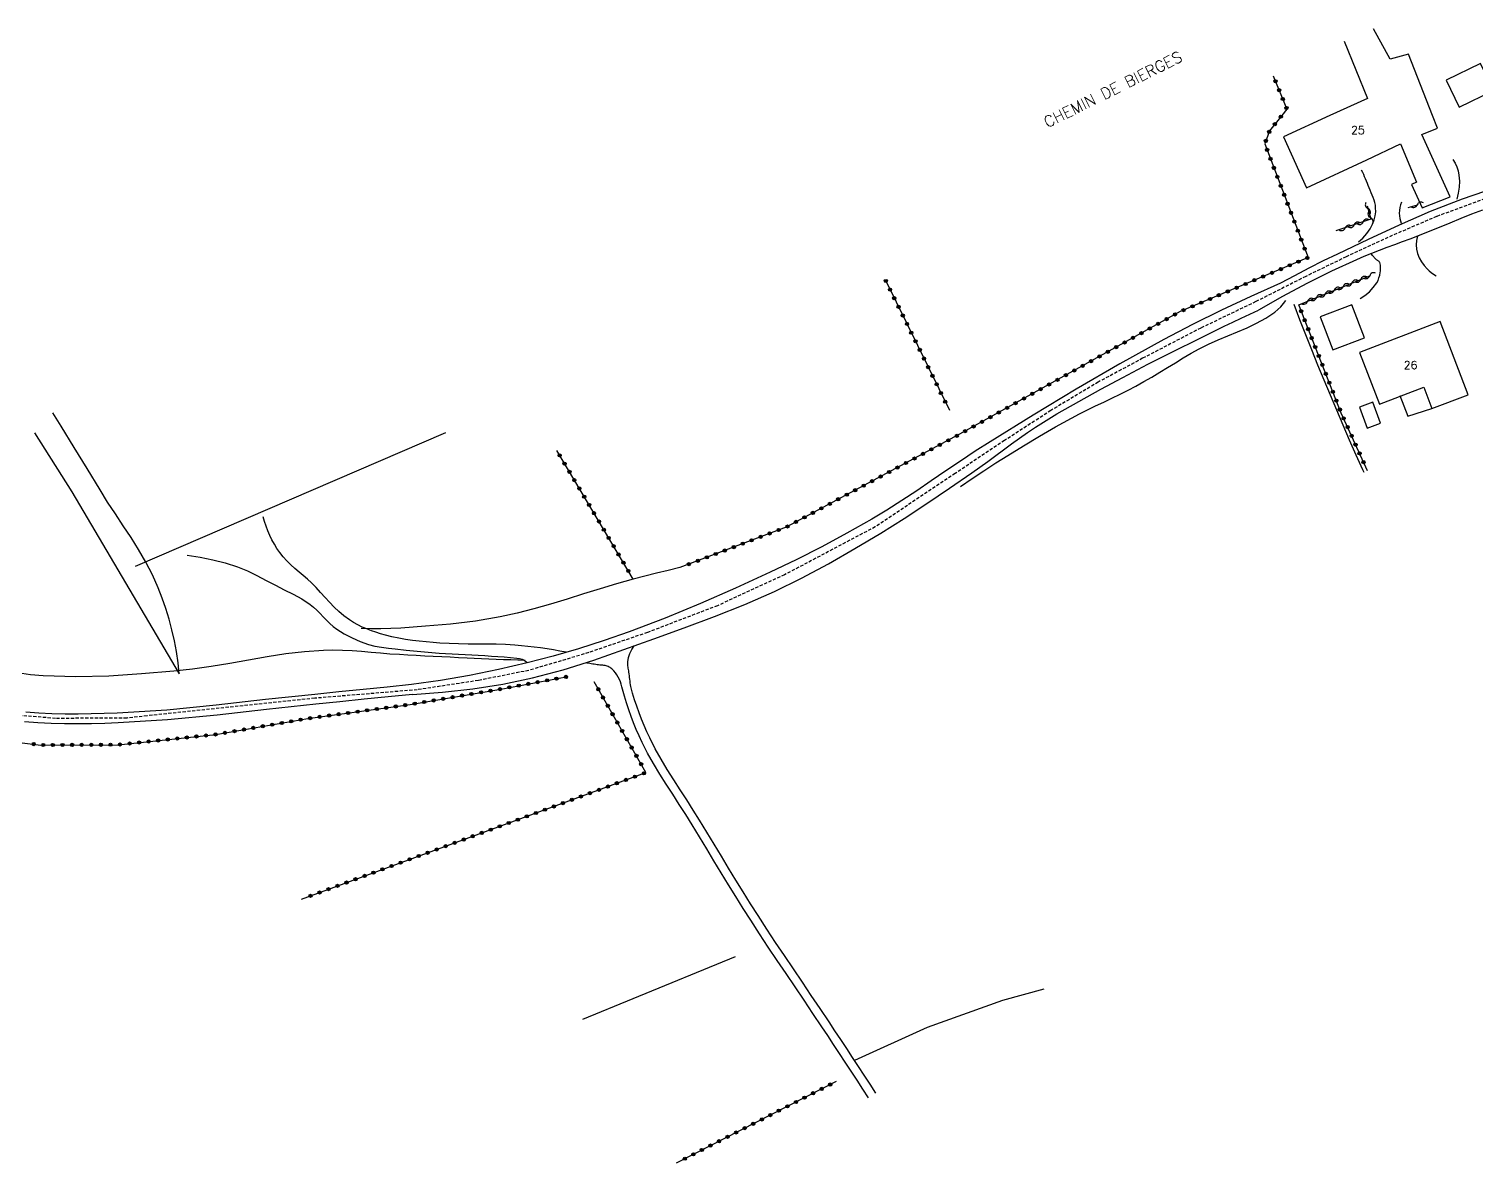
# Model space of a CAD drawing. Header units: millimetres. Extents: x 164999 to 166000, y 157004 to 158000.
# Drawn here: x 165617.2 to 165843.2, y 157007.4 to 157184.5 of the extents above; entities that cross this region are included whole.
import ezdxf
from ezdxf.enums import TextEntityAlignment as Align

# ---------------------------------------------------------------- set-up
doc = ezdxf.new("R2010")
doc.units = ezdxf.units.MM
doc.linetypes.add('DASHED', pattern=[0.75, 0.5, -0.25])
doc.layers.get('0').update_dxf_attribs({"linetype": 'CONTINUOUS'})
for name, color, linetype in [('W0001', 6, 'DASHED'), ('W0008', 7, 'CONTINUOUS'), ('W0017', 7, 'CONTINUOUS'), ('W0071', 7, 'CONTINUOUS'), ('W0101', 7, 'CONTINUOUS'), ('W0104', 1, 'CONTINUOUS'), ('W0211', 2, 'CONTINUOUS'), ('W0214', 2, 'CONTINUOUS'), ('W0300', 7, 'CONTINUOUS'), ('W0310', 3, 'CONTINUOUS'), ('W0322', 7, 'CONTINUOUS'), ('W0323', 7, 'CONTINUOUS'), ('W0330', 7, 'CONTINUOUS'), ('W0989', 7, 'CONTINUOUS'), ('W0991', 7, 'CONTINUOUS')]:
    doc.layers.add(name, color=color, linetype=linetype)
doc.styles.get("Standard").update_dxf_attribs({"font": 'romans.shx', "width": 0.85})

# ---------------------------------------------------------------- blocks, each defined once
blk = doc.blocks.new('t323o')
at = {"color": 0, "linetype": 'Continuous'}
for radius in [0.25, 0.15]:
    blk.add_circle((0, 0), radius, dxfattribs=at)
blk = doc.blocks.new('t322o')
at = {"color": 0, "linetype": 'Continuous'}
for radius in [0.25, 0.15]:
    blk.add_circle((0, 0), radius, dxfattribs=at)
blk = doc.blocks.new('t310o')
at = {"color": 0, "linetype": 'Continuous'}
for centre, start, end in [((-0.5, 0.38), 216.8699, 323.1304), ((0.5, -0.37), 36.8699, 143.1303)]:
    blk.add_arc(centre, 0.625, start, end, dxfattribs=at)

msp = doc.modelspace()

# ---------------------------------------------------------------- linework, layer by layer
at = {"layer": 'W0001'}
for points in [[(165844.61, 157158.02), (165837.08, 157155.25), (165830.16, 157152.28), (165822.93, 157148.94), (165816.63, 157145.89), (165808.84, 157141.95), (165800.23, 157137.82), (165791.15, 157133.1), (165784.21, 157129.39), (165776.8, 157124.94), (165769.59, 157120.26), (165761.88, 157115.12), (165749.37, 157106.78), (165735.18, 157099.28), (165724.71, 157094.46), (165713.78, 157090.29), (165704.61, 157087.14), (165695.25, 157084.36), (165687.37, 157082.79), (165677.82, 157081.34), (165661.8, 157080.01), (165635.61, 157077.26)], [(165635.61, 157077.26), (165632.45, 157076.93), (165621.32, 157076.86), (165614.56, 157077.42), (165608.76, 157078.29), (165601.12, 157080.1), (165585.18, 157083.44), (165568.6, 157083.72), (165560.16, 157083.35), (165547.32, 157083.01), (165536.54, 157083.82), (165527.36, 157085.3), (165517.35, 157087.89), (165506.14, 157090.67), (165488.91, 157094.56), (165476.68, 157096.42), (165466.19, 157096.68), (165451.2, 157095.4), (165437.77, 157092.8), (165409.88, 157086.97), (165386.35, 157082.05), (165367.59, 157077.97)]]:
    msp.add_lwpolyline(points, dxfattribs=at)
at = {"layer": 'W0008'}
for points in [[(165846.4, 157159.79), (165841.05, 157157.95), (165836.1, 157156.02), (165831.23, 157153.91), (165826.41, 157151.67), (165821.62, 157149.39), (165819.36, 157148.3), (165817.11, 157147.17), (165814.89, 157146), (165812.68, 157144.81)], [(165844.24, 157156.26), (165842.54, 157155.6), (165840.84, 157154.92), (165839.15, 157154.22), (165837.47, 157153.53), (165835.77, 157152.84), (165834.08, 157152.17), (165832.88, 157151.72), (165831.69, 157151.27), (165830.49, 157150.84), (165829.29, 157150.4), (165828.1, 157149.95), (165826.91, 157149.49), (165825.72, 157149.01), (165824.55, 157148.5), (165820.65, 157146.69), (165816.8, 157144.77), (165813, 157142.76), (165809.26, 157140.64)], [(165812.68, 157144.81), (165808.06, 157142.77), (165803.48, 157140.63), (165798.95, 157138.4), (165794.46, 157136.06), (165787.57, 157132.26), (165780.77, 157128.29), (165774.03, 157124.2), (165767.33, 157120.06), (165765, 157118.58), (165762.7, 157117.06), (165760.41, 157115.52), (165758.13, 157113.96), (165755.85, 157112.41), (165753.54, 157110.89), (165751.21, 157109.4), (165748.85, 157107.97), (165744.95, 157105.77), (165741.01, 157103.66), (165737.01, 157101.64), (165732.98, 157099.7), (165727.55, 157097.2), (165722.07, 157094.79), (165716.54, 157092.51), (165710.94, 157090.39), (165707.01, 157089.02), (165703.04, 157087.74), (165699.04, 157086.57), (165695.01, 157085.52), (165690.52, 157084.49), (165686.01, 157083.59), (165681.48, 157082.81), (165676.92, 157082.15)], [(165677.07, 157080.62), (165681.79, 157080.96), (165686.5, 157081.49), (165691.17, 157082.23), (165695.81, 157083.18), (165700.64, 157084.44), (165705.4, 157085.96), (165710.1, 157087.62), (165714.78, 157089.3), (165719.54, 157091.01), (165724.28, 157092.76), (165728.99, 157094.63), (165733.62, 157096.68), (165737.88, 157098.78), (165742.07, 157101.03), (165746.19, 157103.38), (165750.27, 157105.81), (165753.89, 157108.06), (165757.44, 157110.41), (165760.96, 157112.8), (165764.47, 157115.21), (165765.73, 157116.09), (165766.96, 157116.99), (165768.2, 157117.9), (165769.42, 157118.82), (165770.65, 157119.73), (165771.9, 157120.63), (165773.16, 157121.5), (165774.43, 157122.35), (165777.77, 157124.41), (165781.17, 157126.37), (165784.6, 157128.26), (165788.04, 157130.12), (165791.97, 157132.19), (165795.93, 157134.19), (165799.91, 157136.15), (165803.89, 157138.1), (165805.23, 157138.75), (165806.57, 157139.39), (165807.91, 157140.02), (165809.26, 157140.64)], [(165676.92, 157082.15), (165673.15, 157081.76), (165669.37, 157081.38), (165665.59, 157081), (165661.81, 157080.62), (165654.11, 157079.8), (165646.41, 157078.92), (165638.69, 157078.15), (165630.95, 157077.67), (165628.91, 157077.61), (165626.88, 157077.56), (165624.84, 157077.54), (165622.8, 157077.55), (165620.76, 157077.59), (165618.72, 157077.68), (165616.69, 157077.83)], [(165677.07, 157080.62), (165673.3, 157080.23), (165669.52, 157079.85), (165665.74, 157079.47), (165661.96, 157079.1), (165654.26, 157078.27), (165646.56, 157077.39), (165638.83, 157076.62), (165631.09, 157076.15), (165629, 157076.08), (165626.91, 157076.03), (165624.81, 157076.01), (165622.72, 157076.02), (165620.62, 157076.07), (165618.53, 157076.17), (165616.44, 157076.32)]]:
    msp.add_lwpolyline(points, dxfattribs=at)
at = {"layer": 'W0017'}
for points in [[(165839.62, 157164.17), (165839.96, 157163.6), (165840.24, 157162.99), (165840.44, 157162.36), (165840.57, 157161.71), (165840.64, 157160.76), (165840.61, 157159.81), (165840.46, 157158.87), (165840.22, 157157.95)], [(165824.9, 157151.27), (165825.58, 157151.88), (165826.17, 157152.58), (165826.69, 157153.33), (165827.11, 157154.15), (165827.33, 157154.74), (165827.48, 157155.35), (165827.56, 157155.97), (165827.55, 157156.6), (165827.51, 157157.01), (165827.42, 157157.42), (165827.3, 157157.82), (165827.16, 157158.21), (165827.01, 157158.59), (165826.85, 157158.96), (165826.69, 157159.34), (165826.54, 157159.72), (165826.41, 157160.07), (165826.27, 157160.42), (165826.13, 157160.76), (165825.99, 157161.11), (165825.84, 157161.45), (165825.69, 157161.79), (165825.53, 157162.13), (165825.37, 157162.47)], [(165831.62, 157157.46), (165831.46, 157157.05), (165831.35, 157156.63), (165831.28, 157156.19), (165831.25, 157155.75), (165831.26, 157155.35), (165831.32, 157154.96), (165831.42, 157154.57), (165831.55, 157154.19)], [(165834.08, 157152.17), (165833.94, 157151.5), (165833.9, 157150.82), (165833.95, 157150.14), (165834.09, 157149.48), (165834.35, 157148.81), (165834.7, 157148.19), (165835.12, 157147.62), (165835.58, 157147.09), (165835.9, 157146.77), (165836.25, 157146.48), (165836.62, 157146.22), (165837.01, 157146)], [(165825.13, 157142.43), (165825.89, 157142.92), (165826.58, 157143.49), (165827.19, 157144.14), (165827.72, 157144.87), (165827.93, 157145.26), (165828.08, 157145.67), (165828.19, 157146.09), (165828.26, 157146.52), (165828.29, 157146.71), (165828.31, 157146.9), (165828.33, 157147.09), (165828.34, 157147.28), (165828.34, 157147.48), (165828.32, 157147.67), (165828.27, 157147.87), (165828.2, 157148.05), (165828.15, 157148.14), (165828.09, 157148.21), (165828.02, 157148.27), (165827.94, 157148.33), (165827.86, 157148.38), (165827.79, 157148.43), (165827.71, 157148.48), (165827.64, 157148.54), (165827.54, 157148.64), (165827.44, 157148.75), (165827.34, 157148.85), (165827.25, 157148.96), (165827.15, 157149.07), (165827.06, 157149.18), (165826.97, 157149.29), (165826.88, 157149.4)]]:
    msp.add_lwpolyline(points, dxfattribs=at)
at = {"layer": 'W0071'}
for points in [[(165701.09, 157087.21), (165700.09, 157087.39), (165699.1, 157087.57), (165698.1, 157087.72), (165697.1, 157087.87), (165696.1, 157088), (165695.1, 157088.12), (165694.09, 157088.22), (165693.09, 157088.31), (165691.62, 157088.41), (165690.16, 157088.45), (165688.69, 157088.47), (165687.22, 157088.47), (165685.76, 157088.47), (165684.29, 157088.49), (165682.83, 157088.54), (165681.36, 157088.64), (165680.29, 157088.73), (165679.22, 157088.82), (165678.15, 157088.93), (165677.08, 157089.05), (165676.01, 157089.2), (165674.94, 157089.38), (165673.88, 157089.6), (165672.84, 157089.87), (165672.1, 157090.08), (165671.38, 157090.31), (165670.66, 157090.56), (165669.95, 157090.83), (165669.24, 157091.14), (165668.55, 157091.47), (165667.88, 157091.84), (165667.23, 157092.25), (165666.38, 157092.86), (165665.59, 157093.54), (165664.84, 157094.26), (165664.12, 157095.01), (165663.42, 157095.77), (165662.73, 157096.53), (165662.02, 157097.29), (165661.3, 157098.02), (165660.67, 157098.6), (165660.02, 157099.16), (165659.37, 157099.71), (165658.72, 157100.27), (165658.08, 157100.84), (165657.46, 157101.45), (165656.87, 157102.09), (165656.34, 157102.77), (165655.91, 157103.41), (165655.5, 157104.07), (165655.13, 157104.75), (165654.79, 157105.45), (165654.48, 157106.16), (165654.21, 157106.88), (165653.97, 157107.62), (165653.76, 157108.36)], [(165641.9, 157102.35), (165643.9, 157102.06), (165645.88, 157101.65), (165647.83, 157101.14), (165649.74, 157100.52), (165651.28, 157099.9), (165652.77, 157099.18), (165654.23, 157098.41), (165655.68, 157097.65), (165657.05, 157096.96), (165658.43, 157096.27), (165659.78, 157095.53), (165661.07, 157094.68), (165661.63, 157094.24), (165662.16, 157093.76), (165662.66, 157093.25), (165663.15, 157092.73), (165663.64, 157092.21), (165664.15, 157091.71), (165664.69, 157091.23), (165665.26, 157090.8), (165666.42, 157090.07), (165667.64, 157089.43), (165668.89, 157088.88), (165670.19, 157088.42), (165671.22, 157088.16), (165672.26, 157087.98), (165673.32, 157087.86), (165674.36, 157087.73), (165676.08, 157087.53), (165677.79, 157087.36), (165679.51, 157087.21), (165681.23, 157087.08), (165682.25, 157087), (165683.27, 157086.94), (165684.29, 157086.89), (165685.31, 157086.83), (165686.33, 157086.78), (165687.36, 157086.73), (165688.38, 157086.67), (165689.4, 157086.6), (165690.4, 157086.54), (165691.4, 157086.48), (165692.41, 157086.39), (165693.4, 157086.27), (165693.61, 157086.24), (165693.81, 157086.21), (165694.01, 157086.16), (165694.2, 157086.1), (165694.4, 157086.02), (165694.59, 157085.92), (165694.76, 157085.8), (165694.92, 157085.66), (165694.95, 157085.63), (165694.97, 157085.6), (165695, 157085.56), (165695.01, 157085.52)], [(165711.19, 157081.84), (165711.15, 157082.12), (165711.11, 157082.4), (165711.08, 157082.69), (165711.04, 157082.97), (165711.01, 157083.25), (165710.97, 157083.53), (165710.94, 157083.81), (165710.9, 157084.09), (165710.87, 157084.29), (165710.84, 157084.49), (165710.8, 157084.69), (165710.76, 157084.89), (165710.72, 157085.1), (165710.7, 157085.3), (165710.7, 157085.51), (165710.71, 157085.72), (165710.85, 157086.38), (165711.06, 157087.02), (165711.35, 157087.63), (165711.72, 157088.2)], [(165709.89, 157081.41), (165709.81, 157081.8), (165709.7, 157082.19), (165709.57, 157082.57), (165709.41, 157082.94), (165709.23, 157083.3), (165709.03, 157083.65), (165708.8, 157083.99), (165708.55, 157084.3), (165708.44, 157084.42), (165708.33, 157084.53), (165708.2, 157084.63), (165708.07, 157084.73), (165707.94, 157084.81), (165707.8, 157084.89), (165707.65, 157084.96), (165707.51, 157085.02), (165707.34, 157085.08), (165707.17, 157085.12), (165707, 157085.14), (165706.83, 157085.16), (165706.67, 157085.17), (165706.5, 157085.18), (165706.33, 157085.19), (165706.16, 157085.21), (165705.93, 157085.25), (165705.7, 157085.29), (165705.48, 157085.32), (165705.25, 157085.36), (165705.02, 157085.4), (165704.79, 157085.43), (165704.56, 157085.47), (165704.34, 157085.51)], [(165748.35, 157017.59), (165747.44, 157018.98), (165746.53, 157020.38), (165745.62, 157021.77), (165744.7, 157023.16), (165743.79, 157024.55), (165742.87, 157025.95), (165741.95, 157027.33), (165741.03, 157028.72), (165739.65, 157030.8), (165738.25, 157032.87), (165736.85, 157034.94), (165735.45, 157037.01), (165734.05, 157039.08), (165732.66, 157041.15), (165731.28, 157043.24), (165729.92, 157045.34), (165728.75, 157047.18), (165727.59, 157049.04), (165726.45, 157050.9), (165725.31, 157052.77), (165724.18, 157054.64), (165723.05, 157056.51), (165721.92, 157058.38), (165720.78, 157060.25), (165719.79, 157061.85), (165718.77, 157063.43), (165717.74, 157065.01), (165716.72, 157066.58), (165715.72, 157068.18), (165714.75, 157069.8), (165713.82, 157071.44), (165712.97, 157073.12), (165712.5, 157074.12), (165712.05, 157075.14), (165711.63, 157076.16), (165711.23, 157077.19), (165710.86, 157078.23), (165710.51, 157079.28), (165710.19, 157080.34), (165709.89, 157081.41)], [(165749.49, 157018.34), (165748.58, 157019.74), (165747.67, 157021.13), (165746.76, 157022.52), (165745.84, 157023.92), (165744.93, 157025.31), (165744.01, 157026.7), (165743.09, 157028.09), (165742.17, 157029.48), (165740.79, 157031.55), (165739.39, 157033.62), (165737.99, 157035.68), (165736.59, 157037.75), (165735.19, 157039.82), (165733.81, 157041.89), (165732.43, 157043.97), (165731.08, 157046.07), (165729.91, 157047.91), (165728.75, 157049.76), (165727.6, 157051.62), (165726.47, 157053.49), (165725.34, 157055.36), (165724.21, 157057.23), (165723.08, 157059.1), (165721.94, 157060.96), (165720.95, 157062.56), (165719.93, 157064.14), (165718.91, 157065.71), (165717.89, 157067.29), (165716.88, 157068.88), (165715.91, 157070.5), (165714.99, 157072.14), (165714.14, 157073.83), (165713.69, 157074.79), (165713.26, 157075.77), (165712.85, 157076.76), (165712.47, 157077.76), (165712.11, 157078.77), (165711.78, 157079.79), (165711.47, 157080.81), (165711.19, 157081.84)]]:
    msp.add_lwpolyline(points, dxfattribs=at)
at = {"layer": 'W0101'}
for points in [[(165836.46, 157171), (165832.69, 157180.62), (165829.8, 157179.84), (165827.23, 157184.53)], [(165822.66, 157182.63), (165826.27, 157173.67), (165820.39, 157171)], [(165820.39, 157171), (165813.14, 157167.71), (165816.77, 157159.72), (165826.18, 157164.09), (165831.42, 157166.62), (165833.92, 157160.59), (165833.15, 157160.24), (165834.85, 157156.59)], [(165834.85, 157156.59), (165839.21, 157158.31), (165834.75, 157168.06), (165837.24, 157169.02), (165836.46, 157171)]]:
    msp.add_lwpolyline(points, dxfattribs=at)
msp.add_lwpolyline([(165825.04, 157134.03), (165828.15, 157125.92), (165835.06, 157128.57), (165836.34, 157125.24), (165842.02, 157127.42), (165837.64, 157138.86)], close=True, dxfattribs=at)
at = {"layer": 'W0104'}
for points in [[(165843.92, 157179.14), (165838.55, 157176.55), (165840.59, 157172.33), (165845.96, 157174.92)], [(165825.79, 157136.3), (165823.82, 157141.46), (165818.89, 157139.57), (165820.86, 157134.42), (165825.79, 157136.3)], [(165825.01, 157125.48), (165826.23, 157122.19), (165828.32, 157122.97), (165827.1, 157126.25), (165825.01, 157125.48)]]:
    msp.add_lwpolyline(points, close=True, dxfattribs=at)
msp.add_lwpolyline([(165831.33, 157127.31), (165832.56, 157124.07), (165836.34, 157125.24)], dxfattribs=at)
at = {"layer": 'W0211'}
for points in [[(165762.68, 157113.07), (165764.51, 157114.32), (165766.36, 157115.55), (165768.22, 157116.76), (165770.1, 157117.94), (165772.55, 157119.45), (165775.03, 157120.93), (165777.53, 157122.38), (165780.05, 157123.77), (165781.29, 157124.43), (165782.55, 157125.06), (165783.81, 157125.67), (165785.08, 157126.27), (165786.35, 157126.87), (165787.62, 157127.48), (165788.87, 157128.11), (165790.11, 157128.76), (165791.36, 157129.46), (165792.6, 157130.18), (165793.83, 157130.92), (165795.05, 157131.67), (165796.27, 157132.42), (165797.49, 157133.16), (165798.73, 157133.88), (165799.98, 157134.57), (165801.45, 157135.3), (165802.94, 157135.97), (165804.45, 157136.6), (165805.96, 157137.22), (165807.48, 157137.87), (165808.96, 157138.58), (165810.41, 157139.39), (165811.79, 157140.31), (165812.28, 157140.71), (165812.73, 157141.15), (165813.15, 157141.64), (165813.52, 157142.15)], [(165618.05, 157121.47), (165623.88, 157112.26), (165640.63, 157083.82)], [(165718.86, 157100.42), (165717.03, 157099.99), (165715.21, 157099.54), (165713.39, 157099.08), (165711.58, 157098.6), (165708.98, 157097.88), (165706.39, 157097.1), (165703.82, 157096.3), (165701.24, 157095.49), (165698.66, 157094.71), (165696.06, 157093.97), (165693.44, 157093.3), (165690.79, 157092.73), (165686.93, 157092.07), (165683.04, 157091.6), (165679.14, 157091.25), (165675.24, 157090.98), (165673.7, 157090.9), (165672.15, 157090.86), (165670.61, 157090.86), (165669.06, 157090.9)], [(165694.69, 157085.91), (165693.55, 157085.95), (165692.42, 157086), (165691.28, 157086.04), (165690.15, 157086.08), (165689.01, 157086.13), (165687.88, 157086.18), (165686.74, 157086.23), (165685.61, 157086.28), (165684.29, 157086.34), (165682.97, 157086.41), (165681.65, 157086.47), (165680.33, 157086.54), (165679, 157086.61), (165677.68, 157086.68), (165676.36, 157086.76), (165675.04, 157086.83), (165673.56, 157086.92), (165672.08, 157087.04), (165670.6, 157087.16), (165669.12, 157087.29), (165667.64, 157087.4), (165666.15, 157087.47), (165664.66, 157087.5), (165663.17, 157087.47), (165660.22, 157087.27), (165657.28, 157086.93), (165654.36, 157086.48), (165651.45, 157085.98), (165648.55, 157085.46), (165645.65, 157084.97), (165642.73, 157084.55), (165639.79, 157084.23), (165634.72, 157083.81), (165629.62, 157083.48), (165624.51, 157083.34), (165619.4, 157083.51), (165617.38, 157083.69), (165615.38, 157083.97)]]:
    msp.add_lwpolyline(points, dxfattribs=at)
at = {"layer": 'W0214'}
msp.add_lwpolyline([(165640.64, 157083.85), (165640.45, 157085.57), (165640.2, 157087.29), (165639.88, 157088.99), (165639.5, 157090.68), (165639.06, 157092.36), (165638.56, 157094.02), (165637.99, 157095.65), (165637.37, 157097.27), (165636.46, 157099.31), (165635.42, 157101.29), (165634.3, 157103.22), (165633.11, 157105.11), (165631.89, 157106.96), (165630.66, 157108.81), (165629.44, 157110.66), (165628.27, 157112.55), (165626.25, 157115.87), (165624.21, 157119.19), (165622.17, 157122.5), (165620.89, 157124.57)], dxfattribs=at)
at = {"layer": 'W0300'}
msp.add_lwpolyline([(165703.68, 157029.88), (165711.54, 157033.14), (165727.55, 157039.71)], dxfattribs=at)
at = {"layer": 'W0310'}
for points in [[(165826.22, 157156.92), (165826.82, 157154.83), (165821.35, 157152.99)], [(165832.62, 157156.63), (165834.07, 157157.08)], [(165815.53, 157141.43), (165826.74, 157146.05)]]:
    msp.add_lwpolyline(points, dxfattribs=at)
at = {"layer": 'W0322'}
for points in [[(165816.99, 157148.82), (165797.04, 157140.41), (165762.54, 157121.23), (165735.47, 157106.73), (165718.86, 157100.42)], [(165461.09, 157094.17), (165473.54, 157094.26), (165486.02, 157092.34), (165498.15, 157089.94), (165516.19, 157085.32), (165526.5, 157082.76), (165538.26, 157081.03), (165547.92, 157080.71), (165562.93, 157080.6), (165577.3, 157080.54), (165588.98, 157078.67), (165599.33, 157076.55), (165608.52, 157074), (165619.03, 157072.71), (165631.12, 157072.76), (165646.37, 157074.36), (165660.73, 157076.85), (165676.72, 157079.05), (165690.88, 157081.45), (165699.73, 157083.11), (165701.34, 157083.4)]]:
    msp.add_lwpolyline(points, dxfattribs=at)
at = {"layer": 'W0323'}
for points in [[(165811.56, 157177.21), (165813.69, 157172.02), (165812.88, 157171)], [(165812.88, 157171), (165810.99, 157168.63), (165810.23, 157166.6), (165816.99, 157148.82)], [(165750.98, 157145.28), (165760.96, 157124.99)], [(165826.28, 157115.53), (165822.18, 157124.56), (165815.53, 157141.43)], [(165711.58, 157098.6), (165699.63, 157118.69)], [(165713.55, 157068.4), (165705.45, 157082.57)], [(165659.74, 157048.64), (165665.41, 157050.73), (165713.55, 157068.4)], [(165743.25, 157020.15), (165718.29, 157007.43)]]:
    msp.add_lwpolyline(points, dxfattribs=at)
at = {"layer": 'W0330'}
for points in [[(165825.74, 157115.26), (165825.56, 157115.67), (165824.52, 157117.99), (165823.49, 157120.32), (165822.48, 157122.65), (165821.48, 157124.99), (165820.49, 157127.33), (165819.51, 157129.68), (165818.55, 157132.04), (165817.6, 157134.4), (165816.66, 157136.76), (165815.73, 157139.13), (165814.82, 157141.51)], [(165633.82, 157100.66), (165682.27, 157121.53)], [(165746.17, 157023.51), (165757.56, 157028.65), (165769.33, 157032.86), (165775.78, 157034.61)]]:
    msp.add_lwpolyline(points, dxfattribs=at)

# ---------------------------------------------------------------- block references
at = {"layer": 'W0310'}
for p, rotation in [((165826.34, 157156.49), 285.8696937066927), ((165826.75, 157155.05), 285.8696937066927), ((165834.06, 157157.07), 17.02494942646488), ((165822.78, 157153.47), 198.5480820712264), ((165824.2, 157153.95), 198.5480820712264), ((165825.62, 157154.42), 198.5480820712264), ((165822.47, 157144.29), 22.4104679575192), ((165823.85, 157144.86), 22.4104679575192), ((165825.24, 157145.43), 22.4104679575192), ((165826.63, 157146), 22.4104679575192), ((165816.92, 157142), 22.4104679575192), ((165818.31, 157142.57), 22.4104679575192), ((165819.69, 157143.14), 22.4104679575192), ((165821.08, 157143.72), 22.4104679575192)]:
    msp.add_blockref('t310o', p, dxfattribs=dict(at, rotation=rotation))
at = {"layer": 'W0322'}
for p, rotation in [((165816.89, 157148.78), 202.8539333246804), ((165812.75, 157147.03), 202.8539333246804), ((165814.13, 157147.62), 202.8539333246804), ((165815.51, 157148.2), 202.8539333246804), ((165807.22, 157144.7), 202.8539333246804), ((165808.6, 157145.29), 202.8539333246804), ((165809.98, 157145.87), 202.8539333246804), ((165811.37, 157146.45), 202.8539333246804), ((165801.69, 157142.37), 202.8539333246804), ((165803.07, 157142.95), 202.8539333246804), ((165804.45, 157143.54), 202.8539333246804), ((165805.84, 157144.12), 202.8539333246804), ((165796.21, 157139.95), 209.0788487617122), ((165797.54, 157140.62), 202.8539333246804), ((165798.93, 157141.21), 202.8539333246804), ((165800.31, 157141.79), 202.8539333246804), ((165792.27, 157137.76), 209.0788487617122), ((165793.58, 157138.49), 209.0788487617122), ((165794.9, 157139.22), 209.0788487617122), ((165788.34, 157135.57), 209.0788487617122), ((165789.65, 157136.3), 209.0788487617122), ((165790.96, 157137.03), 209.0788487617122), ((165784.41, 157133.39), 209.0788487617122), ((165785.72, 157134.12), 209.0788487617122), ((165787.03, 157134.85), 209.0788487617122), ((165780.48, 157131.2), 209.0788487617122), ((165781.79, 157131.93), 209.0788487617122), ((165783.1, 157132.66), 209.0788487617122), ((165776.54, 157129.01), 209.0788487617122), ((165777.85, 157129.74), 209.0788487617122), ((165779.16, 157130.47), 209.0788487617122), ((165772.61, 157126.83), 209.0788487617122), ((165773.92, 157127.56), 209.0788487617122), ((165775.23, 157128.28), 209.0788487617122), ((165767.37, 157123.91), 209.0788487617122), ((165768.68, 157124.64), 209.0788487617122), ((165769.99, 157125.37), 209.0788487617122), ((165771.3, 157126.1), 209.0788487617122), ((165763.43, 157121.72), 209.0788487617122), ((165764.74, 157122.45), 209.0788487617122), ((165766.05, 157123.18), 209.0788487617122), ((165759.47, 157119.58), 208.1644885875297), ((165760.8, 157120.29), 208.1644885875297), ((165762.12, 157121), 208.1644885875297), ((165755.51, 157117.46), 208.1644885875297), ((165756.83, 157118.17), 208.1644885875297), ((165758.15, 157118.88), 208.1644885875297), ((165751.54, 157115.34), 208.1644885875297), ((165752.86, 157116.04), 208.1644885875297), ((165754.18, 157116.75), 208.1644885875297), ((165747.57, 157113.21), 208.1644885875297), ((165748.89, 157113.92), 208.1644885875297), ((165750.22, 157114.63), 208.1644885875297), ((165742.28, 157110.38), 208.1644885875297), ((165743.6, 157111.09), 208.1644885875297), ((165744.93, 157111.8), 208.1644885875297), ((165746.25, 157112.5), 208.1644885875297), ((165738.32, 157108.26), 208.1644885875297), ((165739.64, 157108.96), 208.1644885875297), ((165740.96, 157109.67), 208.1644885875297), ((165734.28, 157106.28), 200.8125760060229), ((165735.67, 157106.84), 208.1644885875297), ((165736.99, 157107.55), 208.1644885875297), ((165727.27, 157103.62), 200.8125760060229), ((165728.67, 157104.15), 200.8125760060229), ((165730.07, 157104.68), 200.8125760060229), ((165731.48, 157105.22), 200.8125760060229), ((165732.88, 157105.75), 200.8125760060229), ((165721.66, 157101.48), 200.8125760060229), ((165723.06, 157102.02), 200.8125760060229), ((165724.47, 157102.55), 200.8125760060229), ((165725.87, 157103.08), 200.8125760060229), ((165720.26, 157100.95), 200.8125760060229), ((165701.07, 157083.35), 10.29546857934697), ((165689.27, 157081.18), 9.646590329034058), ((165690.75, 157081.43), 9.646590329034058), ((165692.22, 157081.71), 10.58878239213382), ((165693.7, 157081.98), 10.58878239213382), ((165695.17, 157082.26), 10.58878239213382), ((165696.64, 157082.53), 10.58878239213382), ((165698.12, 157082.81), 10.58878239213382), ((165699.59, 157083.08), 10.58878239213382), ((165674.47, 157078.74), 7.81184593980511), ((165675.95, 157078.94), 7.81184593980511), ((165677.44, 157079.17), 9.646590329034058), ((165678.92, 157079.42), 9.646590329034058), ((165680.39, 157079.67), 9.646590329034058), ((165681.87, 157079.92), 9.646590329034058), ((165683.35, 157080.17), 9.646590329034058), ((165684.83, 157080.43), 9.646590329034058), ((165686.31, 157080.68), 9.646590329034058), ((165687.79, 157080.93), 9.646590329034058), ((165659.61, 157076.66), 9.832788977125944), ((165661.09, 157076.9), 7.81184593980511), ((165662.58, 157077.11), 7.81184593980511), ((165664.07, 157077.31), 7.81184593980511), ((165665.55, 157077.52), 7.81184593980511), ((165667.04, 157077.72), 7.81184593980511), ((165668.52, 157077.92), 7.81184593980511), ((165670.01, 157078.13), 7.81184593980511), ((165671.5, 157078.33), 7.81184593980511), ((165672.98, 157078.53), 7.81184593980511), ((165644.82, 157074.2), 6.002749124007027), ((165646.31, 157074.36), 6.002749124007027), ((165647.79, 157074.61), 9.832788977125944), ((165649.27, 157074.87), 9.832788977125944), ((165650.75, 157075.12), 9.832788977125944), ((165652.22, 157075.38), 9.832788977125944), ((165653.7, 157075.64), 9.832788977125944), ((165655.18, 157075.89), 9.832788977125944), ((165656.66, 157076.15), 9.832788977125944), ((165658.14, 157076.4), 9.832788977125944), ((165617.9, 157072.85), 352.9850683106889), ((165619.4, 157072.71), 0.2370715513241469), ((165620.9, 157072.72), 0.2370715513241469), ((165622.4, 157072.72), 0.2370715513241469), ((165623.9, 157072.73), 0.2370715513241469), ((165625.4, 157072.74), 0.2370715513241469), ((165626.9, 157072.74), 0.2370715513241469), ((165628.4, 157072.75), 0.2370715513241469), ((165629.9, 157072.76), 0.2370715513241469), ((165631.39, 157072.79), 6.002749124007027), ((165632.89, 157072.95), 6.002749124007027), ((165634.38, 157073.1), 6.002749124007027), ((165635.87, 157073.26), 6.002749124007027), ((165637.36, 157073.42), 6.002749124007027), ((165638.85, 157073.57), 6.002749124007027), ((165640.34, 157073.73), 6.002749124007027), ((165641.84, 157073.89), 6.002749124007027), ((165643.33, 157074.05), 6.002749124007027)]:
    msp.add_blockref('t322o', p, dxfattribs=dict(at, rotation=rotation))
at = {"layer": 'W0323'}
for p, rotation in [((165811.91, 157176.36), 292.3909272499046), ((165812.48, 157174.97), 292.3909272499046), ((165813.05, 157173.59), 292.3909272499046), ((165813.62, 157172.2), 292.3909272499046), ((165811.81, 157169.66), 231.4927711924291), ((165812.75, 157170.83), 231.4927711924291), ((165810.4, 157167.05), 249.4843148458455), ((165810.93, 157168.46), 249.4843148458455), ((165810.6, 157165.65), 290.8158570678707), ((165811.13, 157164.25), 290.8158570678707), ((165811.66, 157162.84), 290.8158570678707), ((165812.2, 157161.44), 290.8158570678707), ((165812.73, 157160.04), 290.8158570678707), ((165813.26, 157158.64), 290.8158570678707), ((165813.8, 157157.24), 290.8158570678707), ((165814.33, 157155.83), 290.8158570678707), ((165814.86, 157154.43), 290.8158570678707), ((165815.4, 157153.03), 290.8158570678707), ((165815.93, 157151.63), 290.8158570678707), ((165816.46, 157150.23), 290.8158570678707), ((165751.03, 157145.18), 296.2004007615276), ((165751.69, 157143.83), 296.2004007615276), ((165752.35, 157142.48), 296.2004007615276), ((165753.02, 157141.14), 296.2004007615276), ((165753.68, 157139.79), 296.2004007615276), ((165815.92, 157140.45), 111.5186261127038), ((165754.34, 157138.45), 296.2004007615276), ((165816.47, 157139.05), 111.5186261127038), ((165817.02, 157137.66), 111.5186261127038), ((165755, 157137.1), 296.2004007615276), ((165755.67, 157135.76), 296.2004007615276), ((165817.57, 157136.26), 111.5186261127038), ((165756.33, 157134.41), 296.2004007615276), ((165756.99, 157133.06), 296.2004007615276), ((165818.12, 157134.87), 111.5186261127038), ((165818.67, 157133.47), 111.5186261127038), ((165757.65, 157131.72), 296.2004007615276), ((165819.22, 157132.08), 111.5186261127038), ((165819.77, 157130.68), 111.5186261127038), ((165758.31, 157130.37), 296.2004007615276), ((165758.98, 157129.03), 296.2004007615276), ((165820.32, 157129.29), 111.5186261127038), ((165759.64, 157127.68), 296.2004007615276), ((165760.3, 157126.33), 296.2004007615276), ((165820.87, 157127.89), 111.5186261127038), ((165821.42, 157126.49), 111.5186261127038), ((165821.97, 157125.1), 111.5186261127038), ((165822.56, 157123.72), 114.397880648886), ((165823.18, 157122.36), 114.397880648886), ((165823.8, 157120.99), 114.397880648886), ((165824.42, 157119.62), 114.397880648886), ((165700.07, 157117.94), 120.7405518684306), ((165825.04, 157118.26), 114.397880648886), ((165700.84, 157116.65), 120.7405518684306), ((165701.61, 157115.36), 120.7405518684306), ((165825.66, 157116.89), 114.397880648886), ((165702.37, 157114.07), 120.7405518684306), ((165703.14, 157112.78), 120.7405518684306), ((165703.91, 157111.49), 120.7405518684306), ((165704.67, 157110.2), 120.7405518684306), ((165705.44, 157108.91), 120.7405518684306), ((165706.21, 157107.62), 120.7405518684306), ((165706.97, 157106.34), 120.7405518684306), ((165707.74, 157105.05), 120.7405518684306), ((165708.51, 157103.76), 120.7405518684306), ((165709.27, 157102.47), 120.7405518684306), ((165710.04, 157101.18), 120.7405518684306), ((165710.81, 157099.89), 120.7405518684306), ((165706.11, 157081.42), 119.7718718759892), ((165706.85, 157080.12), 119.7718718759892), ((165707.6, 157078.82), 119.7718718759892), ((165708.34, 157077.52), 119.7718718759892), ((165709.09, 157076.22), 119.7718718759892), ((165709.83, 157074.91), 119.7718718759892), ((165710.58, 157073.61), 119.7718718759892), ((165711.32, 157072.31), 119.7718718759892), ((165712.07, 157071.01), 119.7718718759892), ((165712.81, 157069.71), 119.7718718759892), ((165711.84, 157067.77), 20.15766399111978), ((165713.25, 157068.29), 20.15766399111978), ((165704.8, 157065.19), 20.15766399111978), ((165706.21, 157065.71), 20.15766399111978), ((165707.62, 157066.22), 20.15766399111978), ((165709.02, 157066.74), 20.15766399111978), ((165710.43, 157067.26), 20.15766399111978), ((165699.17, 157063.12), 20.15766399111978), ((165700.57, 157063.64), 20.15766399111978), ((165701.98, 157064.16), 20.15766399111978), ((165703.39, 157064.67), 20.15766399111978), ((165693.53, 157061.05), 20.15766399111978), ((165694.94, 157061.57), 20.15766399111978), ((165696.35, 157062.09), 20.15766399111978), ((165697.76, 157062.61), 20.15766399111978), ((165686.49, 157058.47), 20.15766399111978), ((165687.9, 157058.99), 20.15766399111978), ((165689.31, 157059.5), 20.15766399111978), ((165690.72, 157060.02), 20.15766399111978), ((165692.13, 157060.54), 20.15766399111978), ((165680.86, 157056.4), 20.15766399111978), ((165682.27, 157056.92), 20.15766399111978), ((165683.68, 157057.44), 20.15766399111978), ((165685.09, 157057.95), 20.15766399111978), ((165673.82, 157053.82), 20.15766399111978), ((165675.23, 157054.33), 20.15766399111978), ((165676.64, 157054.85), 20.15766399111978), ((165678.05, 157055.37), 20.15766399111978), ((165679.45, 157055.89), 20.15766399111978), ((165668.19, 157051.75), 20.15766399111978), ((165669.6, 157052.27), 20.15766399111978), ((165671, 157052.78), 20.15766399111978), ((165672.41, 157053.3), 20.15766399111978), ((165662.56, 157049.68), 20.2266347159517), ((165663.96, 157050.2), 20.2266347159517), ((165665.37, 157050.72), 20.2266347159517), ((165666.78, 157051.23), 20.15766399111978), ((165661.15, 157049.16), 20.2266347159517), ((165738.34, 157017.65), 207.010519676865), ((165739.67, 157018.33), 207.010519676865), ((165741.01, 157019.01), 207.010519676865), ((165742.35, 157019.69), 207.010519676865), ((165734.33, 157015.61), 207.010519676865), ((165735.66, 157016.29), 207.010519676865), ((165737, 157016.97), 207.010519676865), ((165730.32, 157013.56), 207.010519676865), ((165731.66, 157014.24), 207.010519676865), ((165732.99, 157014.92), 207.010519676865), ((165726.31, 157011.52), 207.010519676865), ((165727.65, 157012.2), 207.010519676865), ((165728.98, 157012.88), 207.010519676865), ((165720.96, 157008.79), 207.010519676865), ((165722.3, 157009.47), 207.010519676865), ((165723.64, 157010.16), 207.010519676865), ((165724.97, 157010.84), 207.010519676865), ((165719.63, 157008.11), 207.010519676865)]:
    msp.add_blockref('t323o', p, dxfattribs=dict(at, rotation=rotation))

# ---------------------------------------------------------------- texts
at = {"layer": 'W0989'}
msp.add_text('CHEMIN DE BIERGES', height=1.75, rotation=26.3583, dxfattribs=at).set_placement((165786.52, 157175.1), align=Align.MIDDLE_CENTER)
at = {"layer": 'W0991'}
for s, p in [('25', (165824.79, 157168.74)), ('26', (165833.02, 157132.05))]:
    msp.add_text(s, height=1.25, dxfattribs=at).set_placement(p, align=Align.MIDDLE_CENTER)

doc.saveas('drawing.dxf')
